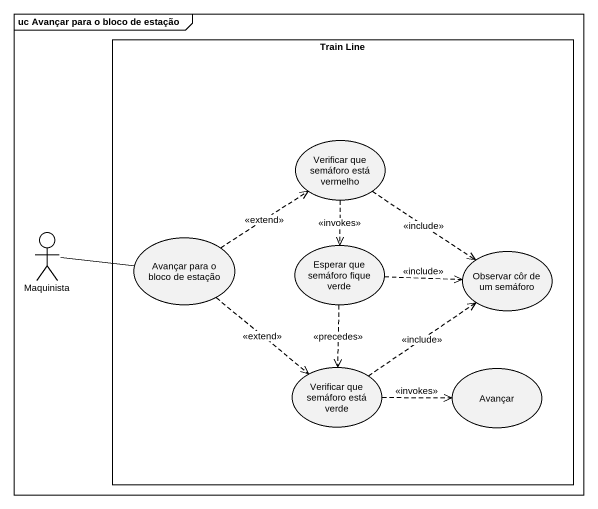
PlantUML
@startuml
mainframe uc Avançar para o bloco de estação
rectangle "Train Line" as Train_Line {
  usecase "Verificar que semáforo está vermelho" as Verificar_que_semáforo_está
  usecase "Avançar para o bloco de estação" as Avançar_para_o_bloco_de
  usecase "Esperar que semáforo fique verde" as Esperar_que_semáforo_fique
  usecase "Observar côr de um semáforo" as Observar_côr_de_um_semáforo
  usecase "Verificar que semáforo está verde" as Verificar_que_semáforo_está_2
  usecase Avançar
}
actor Maquinista
Verificar_que_semáforo_está ..> Esperar_que_semáforo_fique : <<invokes>>
Verificar_que_semáforo_está ..> Observar_côr_de_um_semáforo : <<include>>
Maquinista -right- Avançar_para_o_bloco_de
Avançar_para_o_bloco_de .up.> Verificar_que_semáforo_está : <<extend>>
Avançar_para_o_bloco_de ..> Verificar_que_semáforo_está_2 : <<extend>>
Esperar_que_semáforo_fique .right.> Observar_côr_de_um_semáforo : <<include>>
Esperar_que_semáforo_fique ..> Verificar_que_semáforo_está_2 : <<precedes>>
Verificar_que_semáforo_está_2 .up.> Observar_côr_de_um_semáforo : <<include>>
Verificar_que_semáforo_está_2 .right.> Avançar : <<invokes>>
@enduml
